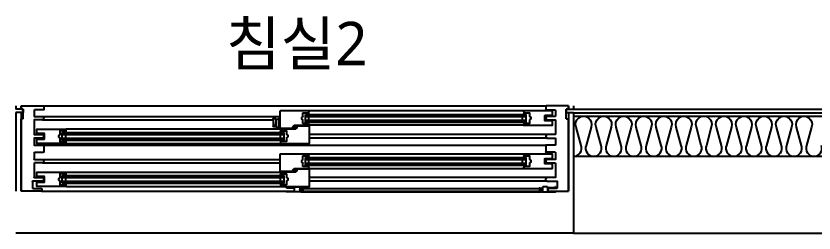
# Model space of a CAD drawing. Header units: millimetres. Extents: x -33000 to 294000, y 0 to 42408.
# Drawn here: x 230981 to 233271, y 11215 to 11837 of the extents above; entities that cross this region are included whole.
import ezdxf
from ezdxf.enums import TextEntityAlignment as Align

# ---------------------------------------------------------------- set-up
doc = ezdxf.new("R2010")
doc.units = ezdxf.units.MM
doc.header["$LTSCALE"] = 50
doc.layers.add('arch', color=8, linetype='Continuous')
doc.layers.add('실명', color=9, linetype='Continuous')
doc.styles.add('FORTELINE', font='malgun.ttf')

# ---------------------------------------------------------------- blocks, each defined once
blk = doc.blocks.new('XR-Unit-Plan$0$WG-민간-BPW_1600')
for p, q in [((-800, 0), (-800, -10)), ((-785, 0), (-785, -10)), ((-785, 0), (-721, 0)), ((-785, -10), (-785, 0)), ((721, 0), (-721, 0)), ((785, 0), (721, 0)), ((785, 0), (785, -10)), ((785, -10), (785, 0)), ((800, 0), (800, -10)), ((-779, -10), (-800, -10)), ((-800, -19.5), (-800, -245)), ((-779, -19.5), (-800, -19.5)), ((-785, -10), (-779, -10)), ((-785, -19.5), (-785, -245)), ((-779, -10), (-779, -19.5)), ((-779, -38), (-779, -10)), ((-721, -12), (-747, -12)), ((-740, -27), (-740, -15.5)), ((-720, -1), (-720, -11)), ((-657, -22.4), (-654.4, -25)), ((-655.5, -15), (-42, -15)), ((-40.5, -22.4), (-43.1, -25)), ((-42, -15), (42, -15)), ((-40.5, -16), (-42, -16)), ((-40.5, -22.5), (-40.5, -16)), ((-24, -20), (-39, -20)), ((-39, -20), (-39, -21)), ((-38.5, -21.5), (-35.5, -21.5)), ((-35.5, -21.5), (-35.5, -23)), ((-23.5, -31.2), (-23.5, -20.5)), ((42.5, -15.5), (42.5, -64)), ((720, -1), (720, -11)), ((721, -12), (747, -12)), ((779, -10), (800, -10)), ((779, -10), (779, -19.5)), ((785, -10), (779, -10)), ((779, -38), (779, -10)), ((779, -19.5), (800, -19.5)), ((785, -19.5), (785, -245)), ((800, -19.5), (800, -245)), ((-785, -245), (-785, -38)), ((-779, -38), (-785, -38)), ((-663.7, -47), (-663.7, -25)), ((-30.5, -25), (-663.7, -25)), ((-30.5, -31), (-663.7, -31)), ((-30.5, -41), (-663.7, -41)), ((-653.7, -41), (-653.7, -31)), ((-653.7, -41), (-653.7, -31)), ((-40.5, -41), (-40.5, -31)), ((-40.5, -41), (-40.5, -31)), ((-35.5, -23), (-40, -23)), ((-30.5, -47), (-30.5, -25)), ((-23.5, -50.5), (-23.5, -40.8)), ((-20.3, -33.4), (-23.2, -31.6)), ((-23.2, -40.4), (-20.3, -38.6)), ((-20, -38.2), (-20, -33.8)), ((723.5, -30.5), (42.5, -30.5)), ((53.4, -40.5), (54.7, -40.5)), ((54.7, -37.6), (54.7, -57.7)), ((60.9, -36.6), (55.7, -36.6)), ((58.9, -56.2), (61.8, -37.8)), ((61.9, -37.6), (61.9, -58.7)), ((723.5, -40.5), (61.9, -40.5)), ((779, -38), (785, -38)), ((785, -245), (785, -38)), ((-30.5, -47), (-663.7, -47)), ((-657, -49.6), (-654.4, -47)), ((-655.5, -56), (-42, -56)), ((-40.5, -49.6), (-43.1, -47)), ((-42, -55), (-40.5, -55)), ((1.6, -56), (-42, -56)), ((-40.5, -55), (-40.5, -48.5)), ((-40, -48), (-35.5, -48)), ((-39, -50), (-39, -51)), ((-39, -51), (-24, -51)), ((-35.5, -49.5), (-38.5, -49.5)), ((-35.5, -48), (-35.5, -49.5)), ((-3, -63.1), (-3, -62.9)), ((-2.6, -62.5), (6, -61.5)), ((6, -64.5), (-2.6, -63.6)), ((6, -60), (1.6, -56)), ((6, -61.5), (6, -60)), ((42, -64.5), (6, -64.5)), ((42, -67), (655.5, -67)), ((61, -59.7), (53.4, -60)), ((54.7, -57.7), (54.7, -60)), ((54.7, -57.7), (57, -57.7)), ((740, -79), (740, -67.5)), ((-723.5, -82.5), (-42.5, -82.5)), ((30.5, -98.5), (30.5, -76.5)), ((667, -76.5), (30.5, -76.5)), ((667, -82.5), (30.5, -82.5)), ((40.5, -73.9), (43.1, -76.5)), ((40.5, -92.5), (40.5, -82.5)), ((40.5, -92.5), (40.5, -82.5)), ((657, -73.9), (654.4, -76.5)), ((657, -92.5), (657, -82.5)), ((657, -92.5), (657, -82.5)), ((667, -98.5), (667, -76.5)), ((-723.5, -92.5), (-42.5, -92.5)), ((721, -113), (-721, -113)), ((667, -92.5), (30.5, -92.5)), ((667, -98.5), (30.5, -98.5)), ((40.5, -101.1), (43.1, -98.5)), ((655.5, -108), (42, -108)), ((657, -101.1), (654.4, -98.5)), ((-748, -134.5), (-748, -153)), ((-747, -133.5), (-721, -133.5)), ((747, -133.5), (721, -133.5)), ((748, -134.5), (748, -153)), ((-747, -154), (-723.5, -154)), ((-723, -154.5), (-723, -155.1)), ((-663.7, -170.5), (-663.7, -148.5)), ((-30.5, -148.5), (-663.7, -148.5)), ((-30.5, -154.5), (-663.7, -154.5)), ((-657, -145.9), (-654.4, -148.5)), ((-655.5, -138.5), (-42, -138.5)), ((-653.7, -164.5), (-653.7, -154.5)), ((-653.7, -164.5), (-653.7, -154.5)), ((-40.5, -145.9), (-43.1, -148.5)), ((-42, -138.5), (42, -138.5)), ((-40.5, -139.5), (-42, -139.5)), ((-40.5, -146), (-40.5, -139.5)), ((-40.5, -164.5), (-40.5, -154.5)), ((-40.5, -164.5), (-40.5, -154.5)), ((-35.5, -146.5), (-40, -146.5)), ((-24, -143.5), (-39, -143.5)), ((-39, -143.5), (-39, -144.5)), ((-38.5, -145), (-35.5, -145)), ((-35.5, -145), (-35.5, -146.5)), ((-30.5, -170.5), (-30.5, -148.5)), ((-23.5, -154.7), (-23.5, -144)), ((-20.3, -156.9), (-23.2, -155.1)), ((-20, -161.7), (-20, -157.3)), ((42.5, -139), (42.5, -187.5)), ((723.5, -154), (42.5, -154)), ((723, -154.5), (723, -155.1)), ((747, -154), (723.5, -154)), ((-748, -165), (-748, -205)), ((-723.5, -164), (-747, -164)), ((-723, -162.9), (-723, -163.5)), ((-30.5, -164.5), (-663.7, -164.5)), ((-30.5, -170.5), (-663.7, -170.5)), ((-657, -173.1), (-654.4, -170.5)), ((-42, -179.5), (-655.5, -179.5)), ((-40.5, -173.1), (-43.1, -170.5)), ((-42, -178.5), (-40.5, -178.5)), ((1.6, -179.5), (-42, -179.5)), ((-40.5, -178.5), (-40.5, -172)), ((-40, -171.5), (-35.5, -171.5)), ((-39, -173.5), (-39, -174.5)), ((-39, -174.5), (-24, -174.5)), ((-35.5, -173), (-38.5, -173)), ((-35.5, -171.5), (-35.5, -173)), ((-23.5, -174), (-23.5, -164.3)), ((-23.2, -163.9), (-20.3, -162.1)), ((6, -183.5), (1.6, -179.5)), ((723.5, -164), (42.5, -164)), ((723, -162.9), (723, -163.5)), ((723.5, -164), (747, -164)), ((748, -165), (748, -205)), ((-747, -206), (-723.5, -206)), ((-723.5, -206), (-42.5, -206)), ((-3, -186.6), (-3, -186.4)), ((-2.6, -186), (6, -185)), ((6, -188), (-2.6, -187.1)), ((6, -185), (6, -183.5)), ((42, -188), (6, -188)), ((30.5, -222), (30.5, -200)), ((667, -200), (30.5, -200)), ((667, -206), (30.5, -206)), ((40.5, -197.4), (43.1, -200)), ((40.5, -216), (40.5, -206)), ((655.5, -190.5), (42, -190.5)), ((657, -197.4), (654.4, -200)), ((657, -216), (657, -206)), ((667, -222), (667, -200)), ((747, -206), (723.5, -206)), ((-753, -217), (-753, -236)), ((-723.5, -216), (-752, -216)), ((-723.5, -216), (-42.5, -216)), ((-723, -206.5), (-723, -207.1)), ((-723, -214.9), (-723, -215.5)), ((667, -216), (30.5, -216)), ((667, -222), (30.5, -222)), ((40.5, -224.6), (43.1, -222)), ((657, -224.6), (654.4, -222)), ((723, -206.5), (723, -207.1)), ((723, -214.9), (723, -215.5)), ((723.5, -216), (752, -216)), ((753, -217), (753, -236)), ((-727, -245), (-785, -245)), ((-752, -237), (-727, -237)), ((-749, -235.5), (-749, -233.5)), ((-748.5, -233), (-746.5, -233)), ((-726.5, -236), (-748.5, -236)), ((-748.5, -246), (-726.5, -246)), ((-710, -247), (-748.5, -247)), ((-746.5, -233.8), (-748, -233.8)), ((-748, -233.8), (-748, -235)), ((-748, -235), (-726.5, -235)), ((-746.5, -233), (-746.5, -233.8)), ((-726, -234.5), (-726, -233.5)), ((-726, -245.5), (-726, -236.5)), ((-726, -238), (-726, -244)), ((-725.5, -233), (-712, -233)), ((-711, -234), (-711, -239.5)), ((-703.5, -237), (-711, -237)), ((-711, -241.5), (-711, -246)), ((-711, -246), (-710, -246)), ((-710.5, -240), (-704, -240)), ((-704, -241), (-710.5, -241)), ((-18.5, -247), (-707, -247)), ((-704, -246), (-703.5, -246)), ((-703.5, -247), (-704, -247)), ((-703.5, -239.5), (-703.5, -235.5)), ((-703.5, -246), (-703.5, -241.5)), ((-702.5, -235.5), (-702.5, -246)), ((-23.1, -237), (-702.5, -237)), ((-23.1, -245), (-702.5, -245)), ((-23.1, -235.5), (-23.1, -246)), ((-22.1, -239.5), (-22.1, -235.5)), ((-14.6, -237), (-22.1, -237)), ((-22.1, -246), (-22.1, -241.5)), ((-21.6, -246), (-22.1, -246)), ((-22.1, -247), (-21.6, -247)), ((-15.1, -240), (-21.6, -240)), ((-21.6, -241), (-15.1, -241)), ((-14.6, -246), (-15.6, -246)), ((-15.6, -247), (22.9, -247)), ((-14.6, -234), (-14.6, -239.5)), ((-14.6, -241.5), (-14.6, -246)), ((-0.1, -233), (-13.6, -233)), ((0.4, -234.5), (0.4, -233.5)), ((0.4, -245.5), (0.4, -236.5)), ((727, -245), (0.4, -245)), ((22.4, -235), (0.9, -235)), ((0.9, -236), (22.9, -236)), ((22.9, -246), (0.9, -246)), ((22.9, -233), (20.9, -233)), ((20.9, -233), (20.9, -233.8)), ((20.9, -233.8), (22.4, -233.8)), ((22.4, -233.8), (22.4, -235)), ((23.4, -235.5), (23.4, -233.5)), ((655.5, -231.5), (42, -231.5)), ((726, -238), (726, -244)), ((752, -237), (727, -237)), ((727, -245), (785, -245))]:
    blk.add_line(p, q)
for points in [[(-748, -13), (-748, -29.5, 0.414214), (-747, -30.5)], [(-740, -16), (-740, -15.5, -0.414214), (-739.5, -15)], [(-657, -16), (-657, -22.5, -0.414214), (-657.5, -23), (-662, -23), (-662, -21.5), (-659, -21.5, 0.414214), (-658.5, -21), (-658.5, -20), (-673.5, -20, 0.414214), (-674, -20.5), (-674, -30.7, -0.269143), (-674.3, -31.1), (-677.2, -32.9, 0.269143), (-677.5, -33.3), (-677.5, -37.7, 0.269143), (-677.2, -38.1), (-674.3, -39.9, -0.269143), (-674, -40.3), (-674, -50.5, 0.414214), (-673.5, -51), (-658.5, -51), (-658.5, -50, 0.414214), (-659, -49.5), (-662, -49.5), (-662, -48), (-657.5, -48, -0.414214), (-657, -48.5), (-657, -55)], [(-655.5, -15, -0.414214), (-655, -15.5, -0.414214), (-655.5, -16), (-657, -16)], [(748, -13), (748, -29.5, -0.414214), (747, -30.5)], [(-747, -40.5, 0.414214), (-748, -41.5), (-748, -81.5)], [(-747, -30.5), (-723.5, -30.5, -0.414214), (-723, -31), (-723, -31.6, 0.341999), (-722.3, -32.6, -0.774597), (-722.3, -38.4, 0.341999), (-723, -39.4), (-723, -40, -0.414214), (-723.5, -40.5), (-747, -40.5)], [(-739.5, -27.5, -0.414214), (-740, -27)], [(-740, -55.5), (-740, -44, -0.414214), (-739.5, -43.5)], [(-739.5, -43.5), (-718.7, -43.5, 0.414214), (-717.7, -42.5), (-717.7, -28.5, 0.414214), (-718.7, -27.5), (-739.5, -27.5)], [(747, -30.5), (723.5, -30.5, 0.414214), (723, -31), (723, -31.6, -0.341999), (722.3, -32.6, 0.774597), (722.3, -38.4, -0.341999), (723, -39.4), (723, -40, 0.414214), (723.5, -40.5), (747, -40.5)], [(747, -40.5, -0.414214), (748, -41.5), (748, -81.5)], [(-739.5, -56, -0.414214), (-740, -55.5)], [(-657, -55), (-655.5, -55, -1), (-655.5, -56)], [(40.5, -100.5), (40.5, -107), (42, -107, -1), (42, -108), (-42, -108, -0.414214), (-42.5, -107.5), (-42.5, -59, -0.414214), (-42, -58.5), (-6, -58.5), (2.6, -59.4, -0.382193), (3, -59.9), (3, -60.1, -0.382131), (2.6, -60.5), (-6, -61.5), (-6, -63), (-1.5, -67), (42, -67, -0.414214), (42.5, -67.5, -0.414214), (42, -68), (40.5, -68), (40.5, -74.5)], [(739.5, -67), (655.5, -67, 0.414214), (655, -67.5, 0.414214), (655.5, -68), (657, -68)], [(657, -68), (657, -74.5, 0.414214), (657.5, -75), (662, -75), (662, -73.5), (659, -73.5, -0.414214), (658.5, -73), (658.5, -72), (673.5, -72, -0.414214), (674, -72.5), (674, -82.7, 0.269143), (674.3, -83.1), (677.2, -84.9, -0.269143), (677.5, -85.3), (677.5, -89.7, -0.269143), (677.2, -90.1), (674.3, -91.9, 0.269143), (674, -92.3), (674, -102.5, -0.414214), (673.5, -103), (658.5, -103), (658.5, -102, -0.414214), (659, -101.5), (662, -101.5), (662, -100), (657.5, -100, 0.414214), (657, -100.5)], [(740, -67.5, 0.414214), (739.5, -67)], [(-748, -81.5, 0.414214), (-747, -82.5)], [(-747, -82.5), (-723.5, -82.5, -0.414214), (-723, -83), (-723, -83.6, 0.341999), (-722.3, -84.6, -0.774597), (-722.3, -90.4, 0.341999), (-723, -91.4), (-723, -92, -0.414214), (-723.5, -92.5), (-747, -92.5, 0.414214), (-748, -93.5), (-748, -112, 0.414214), (-747, -113)], [(40.5, -74.5, -0.414214), (40, -75), (35.5, -75), (35.5, -73.5), (38.5, -73.5, 0.414214), (39, -73), (39, -72), (24, -72, 0.414214), (23.5, -72.5), (23.5, -82.2, -0.269143), (23.2, -82.6), (20.3, -84.4, 0.269143), (20, -84.8), (20, -89.2, 0.269143), (20.3, -89.6), (23.2, -91.4, -0.269143), (23.5, -91.8), (23.5, -102.5, 0.414214), (24, -103), (39, -103), (39, -102, 0.414214), (38.5, -101.5), (35.5, -101.5), (35.5, -100), (40, -100, -0.414214), (40.5, -100.5)], [(739.5, -95.5), (718.7, -95.5, -0.414214), (717.7, -94.5), (717.7, -80.5, -0.414214), (718.7, -79.5), (739.5, -79.5)], [(747, -82.5), (723.5, -82.5, 0.414214), (723, -83), (723, -83.6, -0.341999), (722.3, -84.6, 0.774597), (722.3, -90.4, -0.341999), (723, -91.4), (723, -92, 0.414214), (723.5, -92.5), (747, -92.5, -0.414214), (748, -93.5), (748, -112, -0.414214), (747, -113)], [(739.5, -79.5, 0.414214), (740, -79)], [(748, -81.5, -0.414214), (747, -82.5)], [(-747, -113), (-721, -113, -0.414214), (-720, -114), (-720, -132.5)], [(657, -100.5), (657, -107), (655.5, -107, 1), (655.5, -108)], [(747, -113), (721, -113, 0.414214), (720, -114), (720, -132.5)], [(740, -107.5), (740, -96, 0.414214), (739.5, -95.5)], [(739.5, -108, 0.414214), (740, -107.5)], [(-740, -150.5), (-740, -139, -0.414214), (-739.5, -138.5)], [(-739.5, -151, -0.414214), (-740, -150.5)], [(-739.5, -167), (-718.7, -167, 0.414214), (-717.7, -166), (-717.7, -152, 0.414214), (-718.7, -151), (-739.5, -151)], [(-657, -139.5), (-657, -146, -0.414214), (-657.5, -146.5), (-662, -146.5), (-662, -145), (-659, -145, 0.414214), (-658.5, -144.5), (-658.5, -143.5), (-673.5, -143.5, 0.414214), (-674, -144), (-674, -154.2, -0.269143), (-674.3, -154.6), (-677.2, -156.4, 0.269143), (-677.5, -156.8), (-677.5, -161.2, 0.269143), (-677.2, -161.6), (-674.3, -163.4, -0.269143), (-674, -163.8), (-674, -174, 0.414214), (-673.5, -174.5), (-658.5, -174.5), (-658.5, -173.5, 0.414214), (-659, -173), (-662, -173), (-662, -171.5), (-657.5, -171.5, -0.414214), (-657, -172), (-657, -178.5)], [(-655.5, -138.5, -0.414214), (-655, -139, -0.414214), (-655.5, -139.5), (-657, -139.5)], [(-740, -179), (-740, -167.5, -0.414214), (-739.5, -167)], [(-739.5, -179.5, -0.414214), (-740, -179)], [(-657, -178.5), (-655.5, -178.5, -1), (-655.5, -179.5)], [(40.5, -224), (40.5, -230.5), (42, -230.5, -1), (42, -231.5), (-42, -231.5, -0.414214), (-42.5, -231), (-42.5, -182.5, -0.414214), (-42, -182), (-6, -182), (2.6, -182.9, -0.382193), (3, -183.4), (3, -183.6, -0.382131), (2.6, -184), (-6, -185), (-6, -186.5), (-1.5, -190.5), (42, -190.5, -0.414214), (42.5, -191, -0.414214), (42, -191.5), (40.5, -191.5), (40.5, -195), (40, -195.5), (40.5, -196), (40.5, -198, -0.414214), (40, -198.5), (35.5, -198.5), (35.5, -197), (38.5, -197, 0.414214), (39, -196.5), (39, -195.5), (24, -195.5, 0.414214), (23.5, -196), (23.5, -205.7, -0.269143), (23.2, -206.1), (20.3, -207.9, 0.269143), (20, -208.3), (20, -212.7, 0.269143), (20.3, -213.1), (23.2, -214.9, -0.269143), (23.5, -215.3), (23.5, -226, 0.414214), (24, -226.5), (39, -226.5), (39, -225.5, 0.414214), (38.5, -225), (35.5, -225), (35.5, -223.5), (40, -223.5, -0.414214), (40.5, -224)], [(655.5, -190.5, 0.414214), (655, -191, 0.414214), (655.5, -191.5), (657, -191.5)], [(657, -191.5), (657, -198, 0.414214), (657.5, -198.5), (662, -198.5), (662, -197), (659, -197, -0.414214), (658.5, -196.5), (658.5, -195.5), (673.5, -195.5, -0.414214), (674, -196), (674, -206.2, 0.269143), (674.3, -206.6), (677.2, -208.4, -0.269143), (677.5, -208.8), (677.5, -213.2, -0.269143), (677.2, -213.6), (674.3, -215.4, 0.269143), (674, -215.8), (674, -226, -0.414214), (673.5, -226.5), (658.5, -226.5), (658.5, -225.5, -0.414214), (659, -225), (662, -225), (662, -223.5), (657.5, -223.5, 0.414214), (657, -224), (657, -230.5)], [(739.5, -219), (718.7, -219, -0.414214), (717.7, -218), (717.7, -204, -0.414214), (718.7, -203), (739.5, -203)], [(740, -191, 0.414214), (739.5, -190.5)], [(739.5, -203, 0.414214), (740, -202.5), (740, -191)], [(740, -231), (740, -219.5, 0.414214), (739.5, -219)], [(657, -230.5), (655.5, -230.5, 1), (655.5, -231.5)], [(739.5, -231.5, 0.414214), (740, -231)]]:
    blk.add_lwpolyline(points, format="xyb")
for points in [[(-739.5, -15), (-655.5, -15)], [(42.5, -36.5), (53.4, -40.5), (53.4, -60), (45.1, -61.4)], [(42.5, -63.5), (45.1, -63.5), (45.1, -40.8), (42.5, -40.8)], [(-655.5, -56), (-739.5, -56)], [(655.5, -108), (739.5, -108)], [(-739.5, -138.5), (-655.5, -138.5)], [(-655.5, -179.5), (-739.5, -179.5)], [(739.5, -190.5), (655.5, -190.5)], [(655.5, -231.5), (739.5, -231.5)]]:
    blk.add_lwpolyline(points)
for centre in [(-707, -244), (-18.5, -244)]:
    blk.add_circle(centre, 3)
for centre, radius, start, end in [((-721, -1), 1, 0, 90), ((721, -1), 1, 90, 180), ((-747, -13), 1, 90, 180), ((-721, -11), 1, 270, 0), ((-42, -15.5), 0.5, 90, 270), ((-40, -22.5), 0.5, 180, 270), ((-38.5, -21), 0.5, 180, 270), ((-24, -20.5), 0.5, 0, 90), ((42, -15.5), 0.5, 0, 90), ((721, -11), 1, 180, 270), ((747, -13), 1, 0, 90), ((-23, -31.2), 0.5, 180, 240.2551), ((-23, -40.8), 0.5, 119.7449, 180), ((-20.5, -33.8), 0.5, 0, 60.2551), ((-20.5, -38.2), 0.5, 299.7449, 360), ((55.7, -37.6), 1, 90, 180.0858), ((60.8, -37.6), 1, 351.0635, 90), ((60.9, -37.6), 1, 0, 90), ((-42, -55.5), 0.5, 90, 270), ((-40, -48.5), 0.5, 90, 180), ((-38.5, -50), 0.5, 90, 180), ((-24, -50.5), 0.5, 270, 0), ((-2.5, -62.9), 0.5, 96.3464, 180), ((-2.5, -63.1), 0.5, 180, 263.666), ((42, -64), 0.5, 270, 0), ((57, -55.8), 1.88, 270, 348.8801), ((60.9, -58.7), 1, 272.2775, 0), ((-747, -134.5), 1, 90, 180), ((-721, -132.5), 1, 270, 0), ((721, -132.5), 1, 180, 270), ((747, -134.5), 1, 0, 90), ((-747, -153), 1, 180, 270), ((-723.5, -154.5), 0.5, 0, 90), ((-722, -155.1), 1, 180, 255.5225), ((-723, -159), 3, 284.4775, 75.5225), ((-42, -139), 0.5, 90, 270), ((-40, -146), 0.5, 180, 270), ((-38.5, -144.5), 0.5, 180, 270), ((-24, -144), 0.5, 0, 90), ((-23, -154.7), 0.5, 180, 240.2551), ((-20.5, -157.3), 0.5, 0, 60.2551), ((42, -139), 0.5, 0, 90), ((723, -159), 3, 104.4775, 255.5225), ((722, -155.1), 1, 284.4775, 0), ((723.5, -154.5), 0.5, 90, 180), ((747, -153), 1, 270, 0), ((-747, -165), 1, 90, 180), ((-723.5, -163.5), 0.5, 269.9997, 0), ((-722, -162.9), 1, 104.4775, 180), ((-42, -179), 0.5, 90, 270), ((-40, -172), 0.5, 90, 180), ((-38.5, -173.5), 0.5, 90, 180), ((-24, -174), 0.5, 270, 0), ((-23, -164.3), 0.5, 119.7449, 180), ((-20.5, -161.7), 0.5, 299.7449, 360), ((722, -162.9), 1, 0, 75.5225), ((723.5, -163.5), 0.5, 180, 270.0003), ((747, -165), 1, 0, 90), ((-747, -205), 1, 180, 270), ((-723.5, -206.5), 0.5, 0, 90), ((-2.5, -186.4), 0.5, 96.3464, 180), ((-2.5, -186.6), 0.5, 180, 263.666), ((42, -187.5), 0.5, 270, 0), ((723.5, -206.5), 0.5, 90, 180), ((747, -205), 1, 270, 0), ((-752, -217), 1, 90, 180), ((-723.5, -215.5), 0.5, 270, 0), ((-722, -207.1), 1, 180, 255.5225), ((-722, -214.9), 1, 104.4775, 180), ((-723, -211), 3, 284.4775, 75.5225), ((723, -211), 3, 104.4775, 255.5225), ((722, -207.1), 1, 284.4775, 0), ((722, -214.9), 1, 0, 75.5225), ((723.5, -215.5), 0.5, 180, 270), ((752, -217), 1, 0, 90), ((-752, -236), 1, 180, 270), ((-748.5, -233.5), 0.5, 90, 180), ((-748.5, -235.5), 0.5, 180, 270), ((-748.5, -246.5), 0.5, 90, 270), ((-727, -238), 1, 0, 90), ((-727, -244), 1, 270, 0), ((-726.5, -234.5), 0.5, 270, 0), ((-726.5, -236.5), 0.5, 0, 90), ((-726.5, -245.5), 0.5, 270, 0), ((-725.5, -233.5), 0.5, 90, 180), ((-712, -234), 1, 0, 90), ((-710.5, -239.5), 0.5, 180, 270), ((-710.5, -241.5), 0.5, 90, 180), ((-710, -246.5), 0.5, 270, 90), ((-704, -246.5), 0.5, 90, 270), ((-704, -239.5), 0.5, 270, 0), ((-704, -241.5), 0.5, 0, 90), ((-703, -235.5), 0.5, 0, 180), ((-703.5, -246), 1, 270, 0), ((-22.6, -235.5), 0.5, 0, 180), ((-22.1, -246), 1, 180, 270), ((-21.6, -239.5), 0.5, 180, 270), ((-21.6, -241.5), 0.5, 90, 180), ((-21.6, -246.5), 0.5, 270, 90), ((-15.6, -246.5), 0.5, 90, 270), ((-15.1, -239.5), 0.5, 270, 0), ((-15.1, -241.5), 0.5, 0, 90), ((-13.6, -234), 1, 90, 180), ((-0.1, -233.5), 0.5, 0, 90), ((0.9, -234.5), 0.5, 180, 270), ((0.9, -236.5), 0.5, 90, 180), ((0.9, -245.5), 0.5, 180, 270), ((22.9, -233.5), 0.5, 0, 90), ((22.9, -235.5), 0.5, 270, 0), ((22.9, -246.5), 0.5, 270, 90), ((727, -238), 1, 90, 180), ((727, -244), 1, 180, 270), ((752, -236), 1, 270, 0)]:
    blk.add_arc(centre, radius, start, end)

msp = doc.modelspace()

# ---------------------------------------------------------------- linework, layer by layer
at = {"layer": 'arch', "ltscale": 25}
for p, q in [((232581.2, 11569.6), (234751.2, 11569.6)), ((232581.2, 11559.6), (234751.2, 11559.6)), ((232581.2, 11549.6), (234751.2, 11549.6)), ((232581.2, 11434.6), (234751.2, 11434.6)), ((232581.2, 11434.6), (232581.2, 11214.6)), ((232581.2, 11214.6), (230981.2, 11214.6)), ((232581.2, 11214.6), (234751.2, 11214.6))]:
    msp.add_line(p, q, dxfattribs=at)
msp.add_lwpolyline([(232581.2, 11434.6, 0.524856), (232602.7, 11465.8), (232588.5, 11518.4, -1.449198), (232631.5, 11518.4), (232617.2, 11465.8, 0.524856), (232638.7, 11434.6, 0.524856), (232660.2, 11465.8), (232646, 11518.4, -1.449198), (232689, 11518.4), (232674.7, 11465.8, 0.524856), (232696.2, 11434.6, 0.524856), (232717.7, 11465.8), (232703.5, 11518.4, -1.449198), (232746.5, 11518.4), (232732.2, 11465.8, 0.524856), (232753.7, 11434.6, 0.524856), (232775.2, 11465.8), (232761, 11518.4, -1.449198), (232804, 11518.4), (232789.7, 11465.8, 0.524856), (232811.2, 11434.6, 0.524856), (232832.7, 11465.8), (232818.5, 11518.4, -1.449198), (232861.5, 11518.4), (232847.2, 11465.8, 0.524856), (232868.7, 11434.6, 0.524856), (232890.2, 11465.8), (232876, 11518.4, -1.449198), (232919, 11518.4), (232904.7, 11465.8, 0.524856), (232926.2, 11434.6, 0.524856), (232947.7, 11465.8), (232933.5, 11518.4, -1.449198), (232976.5, 11518.4), (232962.2, 11465.8, 0.524856), (232983.7, 11434.6, 0.524856), (233005.2, 11465.8), (232991, 11518.4, -1.449198), (233034, 11518.4), (233019.7, 11465.8, 0.524856), (233041.2, 11434.6, 0.524856), (233062.7, 11465.8), (233048.5, 11518.4, -1.449198), (233091.5, 11518.4), (233077.2, 11465.8, 0.524856), (233098.7, 11434.6, 0.524856), (233120.2, 11465.8), (233106, 11518.4, -1.449198), (233149, 11518.4), (233134.7, 11465.8, 0.524856), (233156.2, 11434.6, 0.524856), (233177.7, 11465.8), (233163.5, 11518.4, -1.449198), (233206.5, 11518.4), (233192.2, 11465.8, 0.524856), (233213.7, 11434.6, 0.524856), (233235.2, 11465.8), (233221, 11518.4, -1.449198), (233264, 11518.4), (233249.7, 11465.8, 0.524856), (233271.2, 11434.6, 0.524856), (233292.7, 11465.8)], format="xyb", dxfattribs=at)

# ---------------------------------------------------------------- block references
at = {"layer": 'arch', "ltscale": 25, "xscale": -1}
msp.add_blockref('XR-Unit-Plan$0$WG-민간-BPW_1600', (231781.2, 11579.6), dxfattribs=at)

# ---------------------------------------------------------------- texts
at = {"layer": '실명', "ltscale": 25, "style": 'FORTELINE'}
msp.add_text('침실2', height=125, dxfattribs=at).set_placement((231787, 11757.8), align=Align.MIDDLE_CENTER)

doc.saveas('drawing.dxf')
